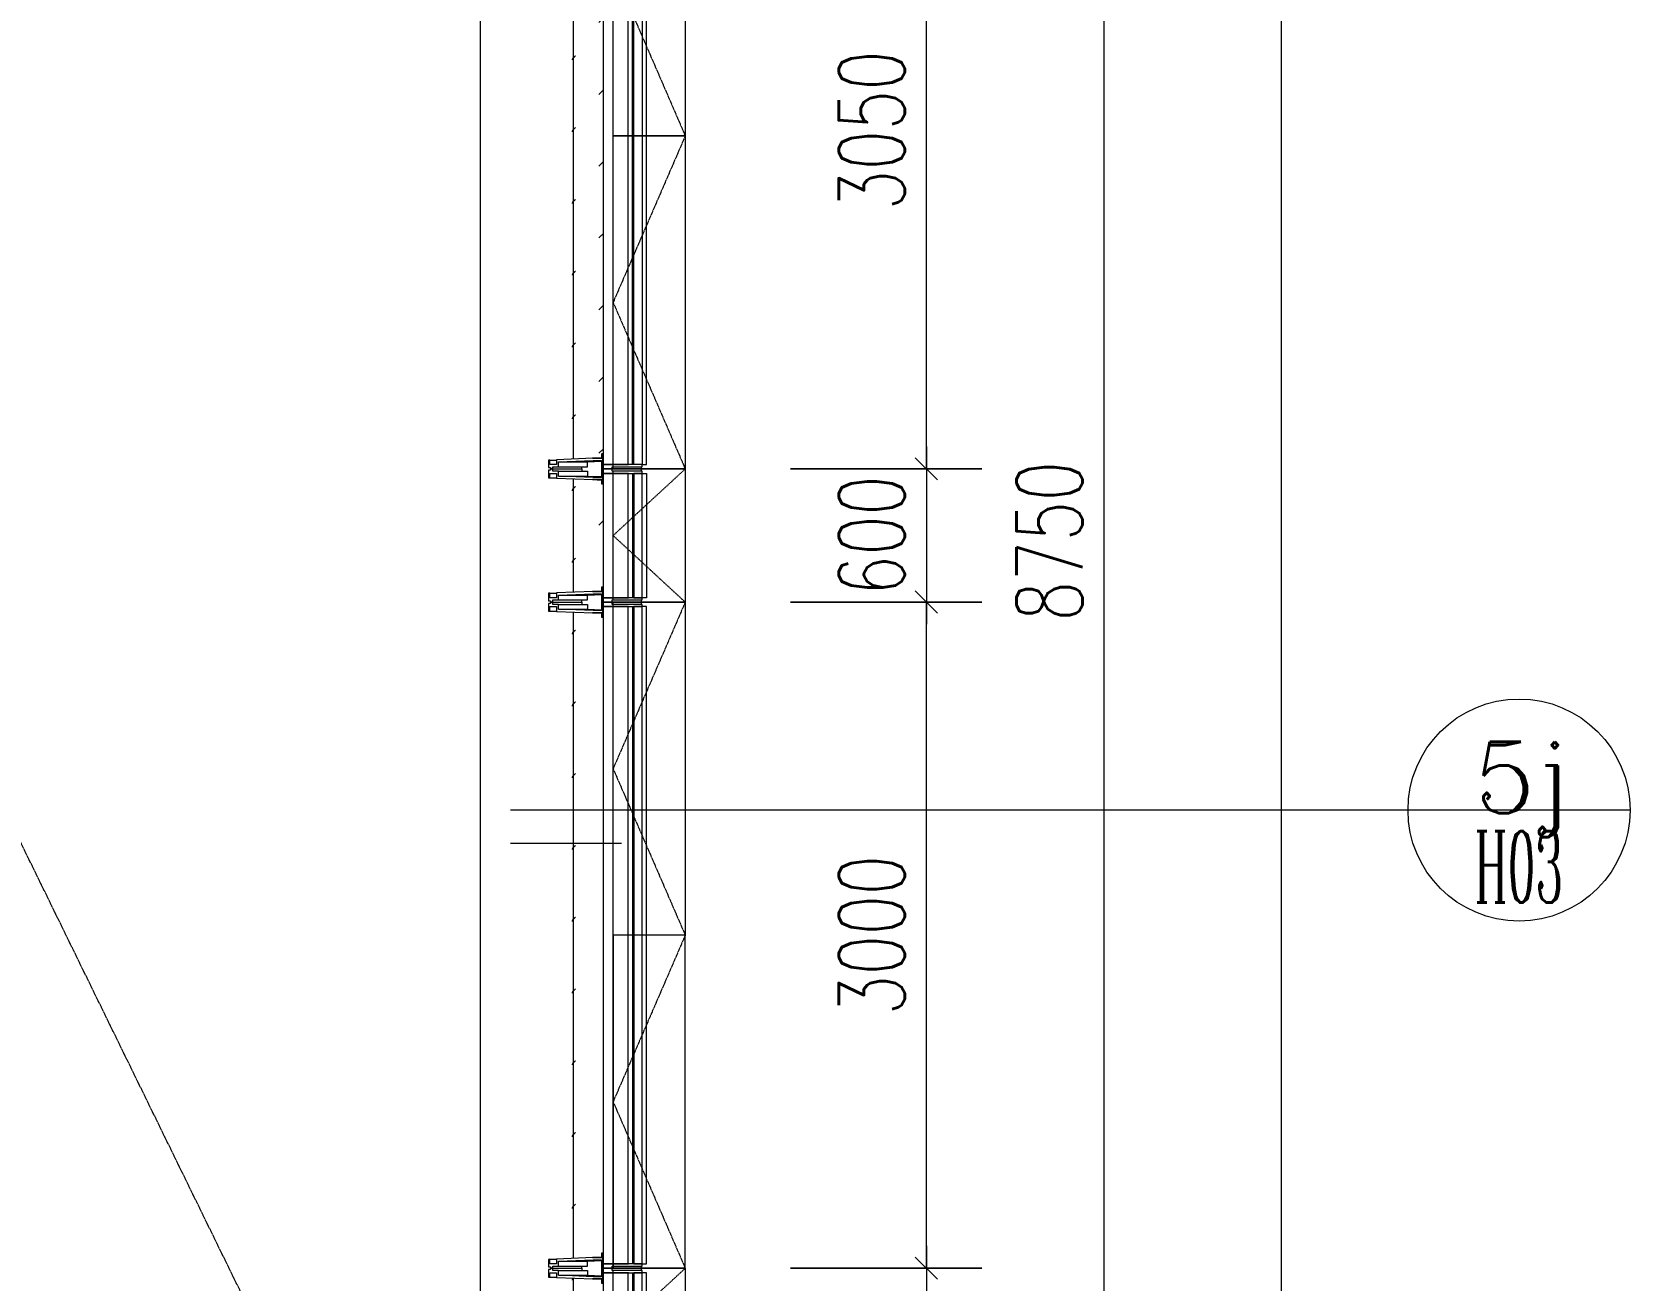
# Model space of a CAD drawing. Header units: millimetres. Extents: x 8533 to 398112, y -117646 to 105276.
# Drawn here: x 193628 to 200826, y 36952 to 42573 of the extents above; entities that cross this region are included whole.
import ezdxf

# ---------------------------------------------------------------- set-up
doc = ezdxf.new("R2010")
doc.units = ezdxf.units.MM
doc.linetypes.add('IMPORT-A-PMDT-10F$0$DASH _2_', pattern=[3.5, 2.5, -1])
doc.linetypes.add('IMPORT-DASH', pattern=[3.5, 2.5, -1])
for name, color, linetype, lineweight in [('A-D0TE-BF$0$A-Axis', 3, 'Continuous', 13), ('A-DIM-TF$0$A-Dims', 140, 'Continuous', 13), ('A-EDGE-6_27F$0$A-floor-EDGE', 6, 'Continuous', 13), ('A-Iden-10F$0$A-Dims-IDEN', 13, 'Continuous', 13), ('A-PMDT-10F$0$A-GLAZ-CURT-CUT', 52, 'Continuous', 13), ('A-PMDT-10F$0$A-GLAZ-CURT-PRO', 13, 'Continuous', 13), ('A-PMDT-10F$0$Q-CASE-GM', 13, 'Continuous', 13), ('X-AREA-SS', 3, 'IMPORT-DASH', 13), ('塔楼-ARC-10F-20250714_dwg', 8, 'Continuous', 13)]:
    doc.layers.add(name, color=color, linetype=linetype, lineweight=lineweight)
doc.styles.add('Complex_15', font='complex_.ttf', dxfattribs={"width": 1.009615, "height": 321.993789})
doc.styles.add('Complex_16', font='complex_.ttf', dxfattribs={"width": 0.452586, "height": 321.993789})
doc.styles.add('Simplex', font='simplex_.ttf', dxfattribs={"width": 0.705882, "height": 297.5})

# ---------------------------------------------------------------- blocks, each defined once
blk = doc.blocks.new('塔楼-ARC-10F-20250714_dwg_A-D0TE-BF-2024562-10F_ARC_46_000_')
at = {"layer": 'A-D0TE-BF$0$A-Axis'}
blk.add_line((42960.3, -28250), (42960.3, 8750), dxfattribs=at)
at = {"layer": 'A-D0TE-BF$0$A-Axis', "flags": 128}
blk.add_lwpolyline([(42160.3, -28250), (42160.3, -19500), (42160.3, -16750), (42160.3, -12450), (42160.3, -9450), (42160.3, -5750), (42160.3, 0), (42160.3, 8750)], dxfattribs=at)
at = {"layer": 'A-D0TE-BF$0$A-Axis', "color": 7, "insert": (41765.4, -23875), "char_height": 297.5, "width": 917.896, "attachment_point": 2, "rotation": 90, "line_spacing_factor": 1.125731, "style": 'Simplex'}
blk.add_mtext('8750', dxfattribs=at)
blk = doc.blocks.new('塔楼-ARC-10F-20250714_dwg_A-EDGE-6_27F-2024563-10F_ARC_46_000_')
at = {"layer": 'A-EDGE-6_27F$0$A-floor-EDGE', "flags": 128}
blk.add_lwpolyline([(38580, 1350), (38580, 650), (38580, -650), (38580, -1350), (39350, -1350), (39350, -18150), (38580, -18150), (38580, -18850), (38580, -20150), (38580, -20850), (39350, -20850), (39350, -30000), (29600, -30000), (29600, -29230), (28900, -29230), (27600, -29230), (26900, -29230), (26900, -30000), (10100, -30000), (10100, -29230), (9400, -29230), (8100, -29230)], dxfattribs=at)
blk = doc.blocks.new('塔楼-ARC-10F-20250714_dwg_A-DIM-TF$0$_ArchTick-2024609-10F_ARC_46_000_')
at = {"layer": 'A-DIM-TF$0$A-Dims'}
blk.add_line((-0.5, -0.5), (0.5, 0.5), dxfattribs=at)
blk = doc.blocks.new('塔楼-ARC-10F-20250714_dwg_A-DIM-TF-2024610-10F_ARC_46_000_')
at = {"layer": 'A-DIM-TF$0$A-Dims', "flags": 128}
for points in [[(41360.3, -23449.6), (41360.3, -23549.6), (41360.3, -20500)], [(41360.3, -23549.6), (41360.3, -24149.6), (41360.3, -24249.6)], [(41360.3, -27049.6), (41360.3, -27149.6), (41360.3, -24149.6)], [(41360.3, -27149.6), (41360.3, -27749.6), (41360.3, -27849.6)]]:
    blk.add_lwpolyline(points, dxfattribs=at)
for points in [[(41610.3, -23549.6), (40748.3, -23549.6)], [(41610.3, -24149.6), (40748.3, -24149.6)], [(41610.3, -27149.6), (40748.3, -27149.6)]]:
    blk.add_lwpolyline(points, close=True, dxfattribs=at)
at = {"xscale": 100, "yscale": 100, "zscale": 100}
for p, rotation in [((41360.3, -23549.6), 270), ((41360.3, -23549.6), 270), ((41360.3, -24149.6), 90), ((41360.3, -24149.6), 90), ((41360.3, -27149.6), 270), ((41360.3, -27149.6), 270)]:
    blk.add_blockref('塔楼-ARC-10F-20250714_dwg_A-DIM-TF$0$_ArchTick-2024609-10F_ARC_46_000_', p, dxfattribs=dict(at, rotation=rotation))
at = {"layer": 'A-DIM-TF$0$A-Dims', "color": 7, "char_height": 297.5, "attachment_point": 2, "rotation": 90, "line_spacing_factor": 1.125731, "style": 'Simplex'}
for s, insert, width in [('3050', (40965.4, -22024.8), 917.896), ('600', (40965.4, -23849.6), 688.422), ('3000', (40965.4, -25649.6), 917.896)]:
    blk.add_mtext(s, dxfattribs=dict(at, insert=insert, width=width))
blk = doc.blocks.new('塔楼-ARC-10F-20250714_dwg_A-Iden-10F-2024611-10F_ARC_46_000_')
at = {"layer": 'A-Iden-10F$0$A-Dims-IDEN'}
blk.add_line((39486.7, -25236.2), (39986.7, -25236.2), dxfattribs=at)
at = {"layer": 'A-Iden-10F$0$A-Dims-IDEN', "flags": 128}
blk.add_lwpolyline([(44529.5, -25086.2), (43529.5, -25086.2), (41220.8, -25086.2), (39486.7, -25086.2)], dxfattribs=at)
at = {"layer": 'A-Iden-10F$0$A-Dims-IDEN'}
blk.add_circle((44029.5, -25086.2), 500, dxfattribs=at)
at = {"layer": 'A-Iden-10F$0$A-Dims-IDEN', "color": 7, "char_height": 321.99, "attachment_point": 1, "line_spacing_factor": 1.141342}
for s, insert, width, style in [('5j', (43828.3, -24778.4), 572.596, 'Complex_15'), ('H03', (43828.3, -25180.9), 521.958, 'Complex_16')]:
    blk.add_mtext(s, dxfattribs=dict(at, insert=insert, width=width, style=style))
blk = doc.blocks.new('塔楼-ARC-10F-20250714_dwg_A-PMDT-10F$0$FP_102-Floor Plan_F10 CAD Export-2024672-10F_ARC_46_000_')
at = {"layer": 'A-PMDT-10F$0$A-GLAZ-CURT-PRO', "flags": 128}
blk.add_lwpolyline([(47.2, 204.4), (50.2, 201.5), (53.1, 198.6), (56.1, 195.7), (59, 192.7), (62, 189.8), (64.9, 186.8)], dxfattribs=at)
blk = doc.blocks.new('塔楼-ARC-10F-20250714_dwg_A-PMDT-10F$0$FP_103-Floor Plan_F10 CAD Export-2024673-10F_ARC_46_000_')
at = {"layer": 'A-PMDT-10F$0$A-GLAZ-CURT-PRO'}
blk.add_line((255.4, 320.1), (-255.4, 320.1), dxfattribs=at)
at = {"layer": 'A-PMDT-10F$0$A-GLAZ-CURT-PRO', "flags": 128}
for points in [[(-121.2, 323.6), (-120.8, 323.6), (-120.4, 323.5), (-120.1, 323.5), (-119.7, 323.5), (-119.3, 323.4), (-119, 323.3), (-118.6, 323.3), (-118.2, 323.2), (-117.8, 323.1), (-117.5, 323), (-117.1, 322.8), (-116.7, 322.7), (-116.4, 322.6), (-116, 322.4), (-115.6, 322.2), (-115.3, 322.1), (-114.9, 321.9), (-114.5, 321.7), (-114.2, 321.5), (-113.8, 321.3), (-113.4, 321), (-113, 320.8), (-112.7, 320.6), (-112.3, 320.3), (-111.9, 320), (-111.6, 319.8), (-111.2, 319.5), (-110.8, 319.2), (-110.5, 318.9), (-110.1, 318.6), (-109.7, 318.3), (-109.4, 317.9), (-109, 317.6), (-108.6, 317.3), (-108.2, 316.9), (-107.9, 316.6), (-107.5, 316.2), (-107.1, 315.8), (-106.8, 315.5), (-106.4, 315.1), (-106, 314.7), (-105.7, 314.3), (-105.3, 313.9), (-104.9, 313.5), (-104.6, 313.1), (-104.2, 312.7), (-103.8, 312.3), (-103.4, 311.9), (-103.1, 311.4), (-102.7, 311), (-102.3, 310.6)], [(202.1, 323.6), (202.5, 323.6), (202.9, 323.5), (203.2, 323.5), (203.6, 323.5), (204, 323.4), (204.3, 323.3), (204.7, 323.3), (205.1, 323.2), (205.4, 323.1), (205.8, 323), (206.2, 322.8), (206.6, 322.7), (206.9, 322.6), (207.3, 322.4), (207.7, 322.2), (208, 322.1), (208.4, 321.9), (208.8, 321.7), (209.1, 321.5), (209.5, 321.3), (209.9, 321), (210.2, 320.8), (210.6, 320.6), (211, 320.3), (211.4, 320), (211.7, 319.8), (212.1, 319.5), (212.5, 319.2), (212.8, 318.9), (213.2, 318.6), (213.6, 318.3), (213.9, 317.9), (214.3, 317.6), (214.7, 317.3), (215, 316.9), (215.4, 316.6), (215.8, 316.2), (216.2, 315.8), (216.5, 315.5), (216.9, 315.1), (217.3, 314.7), (217.6, 314.3), (218, 313.9), (218.4, 313.5), (218.7, 313.1), (219.1, 312.7), (219.5, 312.3), (219.8, 311.9), (220.2, 311.4), (220.6, 311), (221, 310.6)]]:
    blk.add_lwpolyline(points, dxfattribs=at)
blk = doc.blocks.new('塔楼-ARC-10F-20250714_dwg_A-PMDT-10F$0$CWP_玻璃幕墙 - Tower slope glass H_3000_有窗帘导轨-V101-Floor Plan_F10 CAD Export-2024674-10F_ARC_46_000_')
at = {"layer": 'A-PMDT-10F$0$A-GLAZ-CURT-CUT', "flags": 128}
for points in [[(-260, 432.5), (-294, 432.5), (-294, 422.5), (-300, 422.5), (-300, 412.5), (-290, 412.5), (-290, 386.3), (-268.1, 386.3), (-261.8, 230.6), (-261.8, 192.8), (-300, 192.8), (-300, 187.8), (-251.8, 187.8), (-251.8, 230.8), (-258.5, 396.3), (-280, 396.3), (-280, 426.5), (-259.8, 426.5)], [(294, 422.5), (294, 432.5), (260, 432.5), (259.8, 426.5), (280, 426.5), (280, 396.3), (258.5, 396.3), (251.8, 230.8), (251.8, 187.8), (300, 187.8), (300, 192.8), (261.8, 192.8), (261.8, 230.6), (268.1, 386.3), (290, 386.3), (290, 412.5), (300, 412.5), (300, 422.5)], [(-251.8, 185.8), (-300, 185.8), (-300, 187.8), (-251.8, 187.8), (-251.8, 185.8), (-232.5, 185.8), (-232.5, 187.8), (-251.8, 187.8)], [(280, 140.7), (280, 185.8), (-280, 185.8), (-280, 140.7), (280, 140.7), (290, 140.7), (290, 145.7), (300, 145.7), (300, 185.9), (280, 185.9)], [(232.5, 185.8), (251.8, 185.8), (251.8, 187.8), (232.5, 187.8)], [(300, 187.8), (251.8, 187.8), (251.8, 185.8), (300, 185.8)]]:
    blk.add_lwpolyline(points, close=True, dxfattribs=at)
for points in [[(-233.5, 192.8), (-250.1, 192.8), (-251.8, 233.8), (-251.8, 187.8), (-232.5, 187.8), (-232.5, 191.8)], [(232.5, 191.8), (232.5, 187.8), (251.8, 187.8), (251.8, 233.8), (250.1, 192.8), (233.5, 192.8)], [(-300, 185.8), (-300, 145.7), (-290, 145.7), (-290, 140.7), (-280, 140.7), (-280, 185.8)]]:
    blk.add_lwpolyline(points, dxfattribs=at)
at = {"layer": 'A-PMDT-10F$0$A-GLAZ-CURT-CUT'}
for centre, start, end in [((-233.5, 191.8), 0, 90), ((233.5, 191.8), 90, 180)]:
    blk.add_arc(centre, 0.998, start, end, dxfattribs=at)
at = {"layer": 'A-PMDT-10F$0$A-GLAZ-CURT-PRO'}
for p, q in [((-259.8, 426.5), (-259.8, 396.3)), ((259.8, 426.5), (259.8, 396.3)), ((268.1, 386.3), (268.1, 255.6)), ((280, 53.2), (-280, 53.2))]:
    blk.add_line(p, q, dxfattribs=at)
at = {"layer": 'A-PMDT-10F$0$A-GLAZ-CURT-PRO', "flags": 128}
for points in [[(-300, 412.5), (-300, 281.8), (-290, 281.8)], [(-290, 386.3), (-290, 255.6), (-268.1, 255.6)], [(-268.1, 386.3), (-268.1, 255.6), (-265.6, 192.3)], [(290, 386.3), (290, 255.6), (268.1, 255.6), (265.6, 192.3)], [(300, 412.5), (300, 281.8), (290, 281.8)], [(-290, 15), (-300, 15), (-300, 145.7)], [(300, 145.7), (300, 15), (290, 15)], [(-290, 140.7), (-290, 10), (-280, 10), (-280, 47.9), (-280, 10), (280, 10), (280, 47.9), (-280, 47.9), (-280, 50.2), (280, 50.2), (280, 47.9), (280, 10), (290, 10), (290, 140.7)], [(280, 10), (280, -10), (-280, -10), (-280, 10)]]:
    blk.add_lwpolyline(points, dxfattribs=at)
for points in [[(-280, 140.7), (-280, 71.4)], [(280, 50.8), (-280, 50.8), (-280, 53.2), (-280, 73.2), (280, 73.2), (280, 53.2)], [(280, 71.4), (280, 140.7)]]:
    blk.add_lwpolyline(points, close=True, dxfattribs=at)
for name in ['塔楼-ARC-10F-20250714_dwg_A-PMDT-10F$0$FP_103-Floor Plan_F10 CAD Export-2024673-10F_ARC_46_000_', '塔楼-ARC-10F-20250714_dwg_A-PMDT-10F$0$FP_102-Floor Plan_F10 CAD Export-2024672-10F_ARC_46_000_']:
    blk.add_blockref(name, (0, 0))
blk = doc.blocks.new('塔楼-ARC-10F-20250714_dwg_A-PMDT-10F$0$FP_106-Floor Plan_F10 CAD Export-2024675-10F_ARC_46_000_')
at = {"layer": 'A-PMDT-10F$0$A-GLAZ-CURT-PRO'}
blk.add_line((255.4, 320.1), (-220, 320.1), dxfattribs=at)
at = {"layer": 'A-PMDT-10F$0$A-GLAZ-CURT-PRO', "flags": 128}
for points in [[(-77.3, 323.6), (-77, 323.6), (-76.6, 323.5), (-76.2, 323.5), (-75.9, 323.5), (-75.5, 323.4), (-75.1, 323.3), (-74.8, 323.3), (-74.4, 323.2), (-74, 323.1), (-73.7, 323), (-73.3, 322.8), (-72.9, 322.7), (-72.5, 322.6), (-72.2, 322.4), (-71.8, 322.2), (-71.4, 322.1), (-71.1, 321.9), (-70.7, 321.7), (-70.3, 321.5), (-70, 321.3), (-69.6, 321), (-69.2, 320.8), (-68.9, 320.6), (-68.5, 320.3), (-68.1, 320), (-67.7, 319.8), (-67.4, 319.5), (-67, 319.2), (-66.6, 318.9), (-66.3, 318.6), (-65.9, 318.3), (-65.5, 317.9), (-65.2, 317.6), (-64.8, 317.3), (-64.4, 316.9), (-64.1, 316.6), (-63.7, 316.2), (-63.3, 315.8), (-62.9, 315.5), (-62.6, 315.1), (-62.2, 314.7), (-61.8, 314.3), (-61.5, 313.9), (-61.1, 313.5), (-60.7, 313.1), (-60.4, 312.7), (-60, 312.3), (-59.6, 311.9), (-59.3, 311.4), (-58.9, 311), (-58.5, 310.6)], [(246, 323.6), (246.3, 323.6), (246.7, 323.5), (247.1, 323.5), (247.4, 323.5), (247.8, 323.4), (248.2, 323.3), (248.5, 323.3), (248.9, 323.2), (249.3, 323.1), (249.7, 323), (250, 322.8), (250.4, 322.7), (250.8, 322.6), (251.1, 322.4), (251.5, 322.2), (251.9, 322.1), (252.2, 321.9), (252.6, 321.7), (253, 321.5), (253.3, 321.2), (253.7, 321), (254.1, 320.8), (254.5, 320.5), (254.8, 320.3), (255.2, 320)]]:
    blk.add_lwpolyline(points, dxfattribs=at)
blk = doc.blocks.new('塔楼-ARC-10F-20250714_dwg_A-PMDT-10F$0$CWP_玻璃幕墙 - Tower slope glass H_3000_有窗帘导轨-V104-Floor Plan_F10 CAD Export-2024676-10F_ARC_46_000_')
at = {"layer": 'A-PMDT-10F$0$A-GLAZ-CURT-CUT', "flags": 128}
for points in [[(-280, 402.5), (-280, 426.5), (-259.8, 426.5), (-260, 432.5), (-294, 432.5), (-294, 422.5), (-300, 422.5), (-300, 412.5), (-290, 412.5), (-290, 402.5)], [(-290, 402.3), (-290, 386.3), (-268.1, 386.3), (-261.8, 230.6), (-261.8, 192.8), (-300, 192.8), (-300, 187.8), (-251.8, 187.8), (-251.8, 230.8), (-258.5, 396.3), (-280, 396.3), (-280, 402.3)], [(-233.5, 192.8), (-250.1, 192.8), (-251.8, 233.8), (-251.8, 187.8), (-232.5, 187.8), (-232.5, 191.8)], [(232.5, 191.8), (232.5, 187.8), (251.8, 187.8), (251.8, 233.8), (250.1, 192.8), (233.5, 192.8)], [(-300, 185.8), (-300, 145.7), (-290, 145.7), (-290, 140.7), (-280, 140.7), (-280, 185.8)]]:
    blk.add_lwpolyline(points, dxfattribs=at)
for points in [[(294, 422.5), (294, 432.5), (260, 432.5), (259.8, 426.5), (280, 426.5), (280, 396.3), (258.5, 396.3), (251.8, 230.8), (251.8, 187.8), (300, 187.8), (300, 192.8), (261.8, 192.8), (261.8, 230.6), (268.1, 386.3), (290, 386.3), (290, 412.5), (300, 412.5), (300, 422.5)], [(-251.8, 185.8), (-300, 185.8), (-300, 187.8), (-251.8, 187.8), (-251.8, 185.8), (-232.5, 185.8), (-232.5, 187.8), (-251.8, 187.8)], [(280, 140.7), (280, 185.8), (-280, 185.8), (-280, 140.7), (280, 140.7), (290, 140.7), (290, 145.7), (300, 145.7), (300, 185.9), (280, 185.9)], [(232.5, 185.8), (251.8, 185.8), (251.8, 187.8), (232.5, 187.8)], [(300, 187.8), (251.8, 187.8), (251.8, 185.8), (300, 185.8)]]:
    blk.add_lwpolyline(points, close=True, dxfattribs=at)
at = {"layer": 'A-PMDT-10F$0$A-GLAZ-CURT-CUT'}
for centre, start, end in [((-233.5, 191.8), 0, 90), ((233.5, 191.8), 90, 180)]:
    blk.add_arc(centre, 0.998, start, end, dxfattribs=at)
at = {"layer": 'A-PMDT-10F$0$A-GLAZ-CURT-PRO'}
for p, q in [((-259.8, 426.5), (-259.8, 422.5)), ((259.8, 426.5), (259.8, 396.3)), ((268.1, 386.3), (268.1, 255.6)), ((280, 53.2), (-280, 53.2))]:
    blk.add_line(p, q, dxfattribs=at)
at = {"layer": 'A-PMDT-10F$0$A-GLAZ-CURT-PRO', "flags": 128}
for points in [[(-290, 386.3), (-290, 255.6), (-268.1, 255.6)], [(-268.1, 386.3), (-268.1, 255.6), (-266.2, 207.8)], [(290, 386.3), (290, 255.6), (268.1, 255.6), (265.6, 192.3)], [(300, 412.5), (300, 281.8), (290, 281.8)], [(-290, 15), (-300, 15), (-300, 145.7)], [(300, 145.7), (300, 15), (290, 15)], [(-290, 140.7), (-290, 10), (-280, 10), (-280, 47.9), (-280, 10), (280, 10), (280, 47.9), (-280, 47.9), (-280, 50.2), (280, 50.2), (280, 47.9), (280, 10), (290, 10), (290, 140.7)], [(-280, 10), (-280, -10), (280, -10), (280, 10)]]:
    blk.add_lwpolyline(points, dxfattribs=at)
for points in [[(-280, 140.7), (-280, 71.4)], [(280, 50.8), (-280, 50.8), (-280, 53.2), (-280, 73.2), (280, 73.2), (280, 53.2)], [(280, 71.4), (280, 140.7)]]:
    blk.add_lwpolyline(points, close=True, dxfattribs=at)
blk.add_blockref('塔楼-ARC-10F-20250714_dwg_A-PMDT-10F$0$FP_106-Floor Plan_F10 CAD Export-2024675-10F_ARC_46_000_', (0, 0))
blk = doc.blocks.new('塔楼-ARC-10F-20250714_dwg_A-PMDT-10F$0$FP_107-Floor Plan_F10 CAD Export-2024677-10F_ARC_46_000_')
at = {"layer": 'A-PMDT-10F$0$Q-CASE-GM', "flags": 128}
for points in [[(-1449.5, 204.4), (-1446.5, 201.5), (-1443.6, 198.6), (-1440.6, 195.7), (-1437.7, 192.7), (-1434.7, 189.8), (-1431.8, 186.8)], [(-1126.2, 204.4), (-1123.2, 201.5), (-1120.3, 198.6), (-1117.3, 195.7), (-1114.4, 192.7), (-1111.4, 189.8), (-1108.5, 186.8)], [(-802.9, 204.4), (-799.9, 201.5), (-797, 198.6), (-794, 195.7), (-791.1, 192.7), (-788.2, 189.8), (-785.2, 186.8)], [(-479.6, 204.4), (-476.7, 201.5), (-473.7, 198.6), (-470.8, 195.7), (-467.8, 192.7), (-464.9, 189.8), (-461.9, 186.8)], [(-156.3, 204.4), (-153.4, 201.5), (-150.4, 198.6), (-147.5, 195.7), (-144.5, 192.7), (-141.6, 189.8), (-138.6, 186.8)], [(167, 204.4), (169.9, 201.5), (172.9, 198.6), (175.8, 195.7), (178.8, 192.7), (181.7, 189.8), (184.7, 186.8)], [(490.3, 204.4), (493.2, 201.5), (496.2, 198.6), (499.1, 195.7), (502.1, 192.7), (505, 189.8), (508, 186.8)], [(813.5, 204.4), (816.5, 201.5), (819.4, 198.6), (822.4, 195.7), (825.3, 192.7), (828.3, 189.8), (831.2, 186.8)], [(1136.8, 204.4), (1139.8, 201.5), (1142.7, 198.6), (1145.7, 195.7), (1148.6, 192.7), (1151.6, 189.8), (1154.5, 186.8)]]:
    blk.add_lwpolyline(points, dxfattribs=at)
blk = doc.blocks.new('塔楼-ARC-10F-20250714_dwg_A-PMDT-10F$0$FP_108-Floor Plan_F10 CAD Export-2024678-10F_ARC_46_000_')
at = {"layer": 'A-PMDT-10F$0$Q-CASE-GM'}
for p, q in [((1247, 320.1), (-1475.4, 320.1)), ((1470, 320.1), (1344.2, 320.1))]:
    blk.add_line(p, q, dxfattribs=at)
at = {"layer": 'A-PMDT-10F$0$Q-CASE-GM', "flags": 128}
for points in [[(-1294.6, 323.6), (-1294.2, 323.6), (-1293.9, 323.5), (-1293.5, 323.5), (-1293.1, 323.5), (-1292.7, 323.4), (-1292.4, 323.3), (-1292, 323.3), (-1291.6, 323.2), (-1291.3, 323.1), (-1290.9, 323), (-1290.5, 322.8), (-1290.2, 322.7), (-1289.8, 322.6), (-1289.4, 322.4), (-1289, 322.2), (-1288.7, 322.1), (-1288.3, 321.9), (-1287.9, 321.7), (-1287.6, 321.5), (-1287.2, 321.3), (-1286.8, 321), (-1286.5, 320.8), (-1286.1, 320.6), (-1285.7, 320.3), (-1285.4, 320), (-1285, 319.8), (-1284.6, 319.5), (-1284.2, 319.2), (-1283.9, 318.9), (-1283.5, 318.6), (-1283.1, 318.3), (-1282.8, 317.9), (-1282.4, 317.6), (-1282, 317.3), (-1281.7, 316.9), (-1281.3, 316.6), (-1280.9, 316.2), (-1280.6, 315.8), (-1280.2, 315.5), (-1279.8, 315.1), (-1279.4, 314.7), (-1279.1, 314.3), (-1278.7, 313.9), (-1278.3, 313.5), (-1278, 313.1), (-1277.6, 312.7), (-1277.2, 312.3), (-1276.9, 311.9), (-1276.5, 311.4), (-1276.1, 311), (-1275.8, 310.6)], [(-971.3, 323.6), (-970.9, 323.6), (-970.6, 323.5), (-970.2, 323.5), (-969.8, 323.5), (-969.5, 323.4), (-969.1, 323.3), (-968.7, 323.3), (-968.3, 323.2), (-968, 323.1), (-967.6, 323), (-967.2, 322.8), (-966.9, 322.7), (-966.5, 322.6), (-966.1, 322.4), (-965.8, 322.2), (-965.4, 322.1), (-965, 321.9), (-964.7, 321.7), (-964.3, 321.5), (-963.9, 321.3), (-963.5, 321), (-963.2, 320.8), (-962.8, 320.6), (-962.4, 320.3), (-962.1, 320), (-961.7, 319.8), (-961.3, 319.5), (-961, 319.2), (-960.6, 318.9), (-960.2, 318.6), (-959.9, 318.3), (-959.5, 317.9), (-959.1, 317.6), (-958.7, 317.3), (-958.4, 316.9), (-958, 316.6), (-957.6, 316.2), (-957.3, 315.8), (-956.9, 315.5), (-956.5, 315.1), (-956.2, 314.7), (-955.8, 314.3), (-955.4, 313.9), (-955.1, 313.5), (-954.7, 313.1), (-954.3, 312.7), (-953.9, 312.3), (-953.6, 311.9), (-953.2, 311.4), (-952.8, 311), (-952.5, 310.6)], [(-648, 323.6), (-647.6, 323.6), (-647.3, 323.5), (-646.9, 323.5), (-646.5, 323.5), (-646.2, 323.4), (-645.8, 323.3), (-645.4, 323.3), (-645.1, 323.2), (-644.7, 323.1), (-644.3, 323), (-643.9, 322.8), (-643.6, 322.7), (-643.2, 322.6), (-642.8, 322.4), (-642.5, 322.2), (-642.1, 322.1), (-641.7, 321.9), (-641.4, 321.7), (-641, 321.5), (-640.6, 321.3), (-640.3, 321), (-639.9, 320.8), (-639.5, 320.6), (-639.1, 320.3), (-638.8, 320), (-638.4, 319.8), (-638, 319.5), (-637.7, 319.2), (-637.3, 318.9), (-636.9, 318.6), (-636.6, 318.3), (-636.2, 317.9), (-635.8, 317.6), (-635.5, 317.3), (-635.1, 316.9), (-634.7, 316.6), (-634.3, 316.2), (-634, 315.8), (-633.6, 315.5), (-633.2, 315.1), (-632.9, 314.7), (-632.5, 314.3), (-632.1, 313.9), (-631.8, 313.5), (-631.4, 313.1), (-631, 312.7), (-630.7, 312.3), (-630.3, 311.9), (-629.9, 311.4), (-629.5, 311), (-629.2, 310.6)], [(-324.7, 323.6), (-324.4, 323.6), (-324, 323.5), (-323.6, 323.5), (-323.2, 323.5), (-322.9, 323.4), (-322.5, 323.3), (-322.1, 323.3), (-321.8, 323.2), (-321.4, 323.1), (-321, 323), (-320.7, 322.8), (-320.3, 322.7), (-319.9, 322.6), (-319.6, 322.4), (-319.2, 322.2), (-318.8, 322.1), (-318.4, 321.9), (-318.1, 321.7), (-317.7, 321.5), (-317.3, 321.3), (-317, 321), (-316.6, 320.8), (-316.2, 320.6), (-315.9, 320.3), (-315.5, 320), (-315.1, 319.8), (-314.8, 319.5), (-314.4, 319.2), (-314, 318.9), (-313.6, 318.6), (-313.3, 318.3), (-312.9, 317.9), (-312.5, 317.6), (-312.2, 317.3), (-311.8, 316.9), (-311.4, 316.6), (-311.1, 316.2), (-310.7, 315.8), (-310.3, 315.5), (-310, 315.1), (-309.6, 314.7), (-309.2, 314.3), (-308.8, 313.9), (-308.5, 313.5), (-308.1, 313.1), (-307.7, 312.7), (-307.4, 312.3), (-307, 311.9), (-306.6, 311.4), (-306.3, 311), (-305.9, 310.6)], [(-1.4, 323.6), (-1.1, 323.6), (-0.7, 323.5), (-0.3, 323.5), (0, 323.5), (0.4, 323.4), (0.8, 323.3), (1.2, 323.3), (1.5, 323.2), (1.9, 323.1), (2.3, 323), (2.6, 322.8), (3, 322.7), (3.4, 322.6), (3.7, 322.4), (4.1, 322.2), (4.5, 322.1), (4.8, 321.9), (5.2, 321.7), (5.6, 321.5), (6, 321.3), (6.3, 321), (6.7, 320.8), (7.1, 320.6), (7.4, 320.3), (7.8, 320), (8.2, 319.8), (8.5, 319.5), (8.9, 319.2), (9.3, 318.9), (9.6, 318.6), (10, 318.3), (10.4, 317.9), (10.8, 317.6), (11.1, 317.3), (11.5, 316.9), (11.9, 316.6), (12.2, 316.2), (12.6, 315.8), (13, 315.5), (13.3, 315.1), (13.7, 314.7), (14.1, 314.3), (14.4, 313.9), (14.8, 313.5), (15.2, 313.1), (15.6, 312.7), (15.9, 312.3), (16.3, 311.9), (16.7, 311.4), (17, 311), (17.4, 310.6)], [(321.9, 323.6), (322.2, 323.6), (322.6, 323.5), (323, 323.5), (323.3, 323.5), (323.7, 323.4), (324.1, 323.3), (324.4, 323.3), (324.8, 323.2), (325.2, 323.1), (325.5, 323), (325.9, 322.8), (326.3, 322.7), (326.7, 322.6), (327, 322.4), (327.4, 322.2), (327.8, 322.1), (328.1, 321.9), (328.5, 321.7), (328.9, 321.5), (329.2, 321.3), (329.6, 321), (330, 320.8), (330.4, 320.6), (330.7, 320.3), (331.1, 320), (331.5, 319.8), (331.8, 319.5), (332.2, 319.2), (332.6, 318.9), (332.9, 318.6), (333.3, 318.3), (333.7, 317.9), (334, 317.6), (334.4, 317.3), (334.8, 316.9), (335.2, 316.6), (335.5, 316.2), (335.9, 315.8), (336.3, 315.5), (336.6, 315.1), (337, 314.7), (337.4, 314.3), (337.7, 313.9), (338.1, 313.5), (338.5, 313.1), (338.8, 312.7), (339.2, 312.3), (339.6, 311.9), (340, 311.4), (340.3, 311), (340.7, 310.6)], [(645.1, 323.6), (645.5, 323.6), (645.9, 323.5), (646.3, 323.5), (646.6, 323.5), (647, 323.4), (647.4, 323.3), (647.7, 323.3), (648.1, 323.2), (648.5, 323.1), (648.8, 323), (649.2, 322.8), (649.6, 322.7), (649.9, 322.6), (650.3, 322.4), (650.7, 322.2), (651.1, 322.1), (651.4, 321.9), (651.8, 321.7), (652.2, 321.5), (652.5, 321.3), (652.9, 321), (653.3, 320.8), (653.6, 320.6), (654, 320.3), (654.4, 320), (654.7, 319.8), (655.1, 319.5), (655.5, 319.2), (655.9, 318.9), (656.2, 318.6), (656.6, 318.3), (657, 317.9), (657.3, 317.6), (657.7, 317.3), (658.1, 316.9), (658.4, 316.6), (658.8, 316.2), (659.2, 315.8), (659.5, 315.5), (659.9, 315.1), (660.3, 314.7), (660.7, 314.3), (661, 313.9), (661.4, 313.5), (661.8, 313.1), (662.1, 312.7), (662.5, 312.3), (662.9, 311.9), (663.2, 311.4), (663.6, 311), (664, 310.6)], [(968.4, 323.6), (968.8, 323.6), (969.2, 323.5), (969.5, 323.5), (969.9, 323.5), (970.3, 323.4), (970.7, 323.3), (971, 323.3), (971.4, 323.2), (971.8, 323.1), (972.1, 323), (972.5, 322.8), (972.9, 322.7), (973.2, 322.6), (973.6, 322.4), (974, 322.2), (974.3, 322.1), (974.7, 321.9), (975.1, 321.7), (975.5, 321.5), (975.8, 321.3), (976.2, 321), (976.6, 320.8), (976.9, 320.6), (977.3, 320.3), (977.7, 320), (978, 319.8), (978.4, 319.5), (978.8, 319.2), (979.1, 318.9), (979.5, 318.6), (979.9, 318.3), (980.3, 317.9), (980.6, 317.6), (981, 317.3), (981.4, 316.9), (981.7, 316.6), (982.1, 316.2), (982.5, 315.8), (982.8, 315.5), (983.2, 315.1), (983.6, 314.7), (983.9, 314.3), (984.3, 313.9), (984.7, 313.5), (985.1, 313.1), (985.4, 312.7), (985.8, 312.3), (986.2, 311.9), (986.5, 311.4), (986.9, 311), (987.3, 310.6)]]:
    blk.add_lwpolyline(points, dxfattribs=at)
blk = doc.blocks.new('塔楼-ARC-10F-20250714_dwg_A-PMDT-10F$0$FP_109-Floor Plan_F10 CAD Export-2024679-10F_ARC_46_000_')
at = {"layer": 'A-PMDT-10F$0$A-GLAZ-CURT-PRO'}
blk.add_line((1261, 1210), (1261, 432.5), dxfattribs=at)
blk = doc.blocks.new('塔楼-ARC-10F-20250714_dwg_A-PMDT-10F$0$CWP_玻璃幕墙端部 - 塔楼有侧开启扇 H_3000_有窗帘槽-15385682-Floor Plan_F10 CAD Export-2024680-10F_ARC_46_000_')
at = {"layer": 'A-PMDT-10F$0$A-GLAZ-CURT-CUT', "flags": 128}
for points in [[(1239.1, 1400), (1239.1, 1210), (1530, 1210), (1530, 1400)], [(1259.1, 1230), (1259.1, 1380), (1510, 1380), (1510, 1230)], [(1370, 1210), (1370, 1160), (1500, 1160), (1500, 1210)], [(1500, 1210), (1500, 432.5), (1510, 432.5), (1510, 1210)], [(-1480, 432.5), (-1514, 432.5), (-1514, 422.5), (-1520, 422.5), (-1520, 412.5), (-1510, 412.5), (-1510, 386.3), (-1488.1, 386.3), (-1481.8, 230.6), (-1481.8, 192.8), (-1520, 192.8), (-1520, 187.8), (-1471.8, 187.8), (-1471.8, 230.8), (-1478.5, 396.3), (-1500, 396.3), (-1500, 426.5), (-1479.8, 426.5)], [(1500, 140.7), (1500, 185.8), (-1500, 185.8), (-1500, 140.7), (1500, 140.7), (1510, 140.7), (1510, 192.8), (1490, 192.8), (1490, 432.5), (1239.1, 432.5), (1239.1, 396.9), (1448.2, 187.8), (1500, 187.8)], [(1370, 482.6), (1370, 432.5), (1500, 432.5), (1500, 482.6)], [(1490, 432.5), (1490, 192.8), (1510, 192.8), (1510, 432.5)], [(1259.1, 412.5), (1470, 412.5), (1470, 207.8), (1456.5, 207.8), (1259.1, 405.2)], [(-1471.8, 185.8), (-1471.8, 187.8), (-1520, 187.8), (-1520, 185.8), (-1471.8, 185.8), (-1452.5, 185.8), (-1452.5, 187.8), (-1471.8, 187.8)], [(-1510, 140.7), (-1500, 140.7), (-1500, 185.8), (-1520, 185.8), (-1520, 145.7), (-1510, 145.7)]]:
    blk.add_lwpolyline(points, close=True, dxfattribs=at)
for points in [[(-1453.5, 192.8), (-1470.1, 192.8), (-1471.8, 233.8), (-1471.8, 187.8), (-1452.5, 187.8), (-1452.5, 191.8)], [(1445.8, 187.8), (1445.8, 185.8), (1500, 185.8), (1500, 187.8), (1448.2, 187.8)]]:
    blk.add_lwpolyline(points, dxfattribs=at)
at = {"layer": 'A-PMDT-10F$0$A-GLAZ-CURT-CUT'}
blk.add_arc((-1453.5, 191.8), 0.998, 0, 90, dxfattribs=at)
at = {"layer": 'A-PMDT-10F$0$A-GLAZ-CURT-PRO'}
for p, q in [((1229.1, 1290), (1229.1, 1320)), ((1370, 482.6), (1370, 1160)), ((-1479.8, 426.5), (-1479.8, 396.3)), ((1239.1, 396.9), (1239.1, 319.3)), ((-1500, 71.4), (-1500, 140.7)), ((1500, 140.7), (1500, 71.4))]:
    blk.add_line(p, q, dxfattribs=at)
at = {"layer": 'A-PMDT-10F$0$A-GLAZ-CURT-PRO', "flags": 128}
for points in [[(1239.1, 1325), (1229.1, 1325), (1229.1, 1320), (1229.1, 1325)], [(1229.1, 1285), (1229.1, 1290), (1229.1, 1285), (1239.1, 1285)], [(1239.1, 432.5), (1239.1, 1210), (718.6, 1210)], [(1530, 1210), (1530, 73.3), (1530, 70.9), (1522, 70.9), (1522, 70.3), (1530, 70.3), (1530, 67.9), (1510, 67.9), (1510, 73.3), (1530, 73.3)], [(-1520, 412.5), (-1520, 281.8), (-1510, 281.8)], [(-1510, 386.3), (-1510, 255.6), (-1488.1, 255.6)], [(-1488.1, 386.3), (-1488.1, 255.6), (-1485.6, 192.3)], [(-1510, 15), (-1520, 15), (-1520, 145.7)], [(-1510, 140.7), (-1510, 10), (-1500, 10), (-1500, 47.9)], [(1500, 47.9), (1500, 10), (1510, 10), (1510, 140.7)]]:
    blk.add_lwpolyline(points, dxfattribs=at)
at = {"layer": 'A-PMDT-10F$0$A-GLAZ-CURT-PRO'}
blk.add_arc((1377.9, 1210), 659.3, 180, 269.31314, dxfattribs=at)
at = {"layer": 'A-PMDT-10F$0$Q-CASE-GM'}
for p, q in [((-1500, 140.7), (-1500, 71.4)), ((1500, 140.7), (1500, 71.4)), ((-1500, 47.9), (1500, 47.9))]:
    blk.add_line(p, q, dxfattribs=at)
at = {"layer": 'A-PMDT-10F$0$Q-CASE-GM', "flags": 128}
for points in [[(-1500, 53.2), (-1500, 73.2), (1500, 73.2), (1500, 53.2), (1500, 50.8), (-1500, 50.8), (-1500, 53.2), (1500, 53.2)], [(-1500, 10), (-1500, -10), (1500, -10), (1500, 10)]]:
    blk.add_lwpolyline(points, dxfattribs=at)
blk.add_lwpolyline([(1500, 50.2), (1500, 47.9), (1500, 10), (-1500, 10), (-1500, 47.9), (-1500, 50.2)], close=True, dxfattribs=at)
for name in ['塔楼-ARC-10F-20250714_dwg_A-PMDT-10F$0$FP_109-Floor Plan_F10 CAD Export-2024679-10F_ARC_46_000_', '塔楼-ARC-10F-20250714_dwg_A-PMDT-10F$0$FP_108-Floor Plan_F10 CAD Export-2024678-10F_ARC_46_000_', '塔楼-ARC-10F-20250714_dwg_A-PMDT-10F$0$FP_107-Floor Plan_F10 CAD Export-2024677-10F_ARC_46_000_']:
    blk.add_blockref(name, (0, 0))
blk = doc.blocks.new('塔楼-ARC-10F-20250714_dwg_A-PMDT-10F$0$FP_112-Floor Plan_F10 CAD Export-2024681-10F_ARC_46_000_')
at = {"layer": 'A-PMDT-10F$0$A-GLAZ-CURT-PRO'}
blk.add_line((1455.4, 320.1), (-1455.4, 320.1), dxfattribs=at)
at = {"layer": 'A-PMDT-10F$0$A-GLAZ-CURT-PRO', "flags": 128}
for points in [[(-1230.8, 323.6), (-1230.4, 323.6), (-1230, 323.5), (-1229.7, 323.5), (-1229.3, 323.5), (-1228.9, 323.4), (-1228.6, 323.3), (-1228.2, 323.3), (-1227.8, 323.2), (-1227.4, 323.1), (-1227.1, 323), (-1226.7, 322.8), (-1226.3, 322.7), (-1226, 322.6), (-1225.6, 322.4), (-1225.2, 322.2), (-1224.9, 322.1), (-1224.5, 321.9), (-1224.1, 321.7), (-1223.8, 321.5), (-1223.4, 321.3), (-1223, 321), (-1222.6, 320.8), (-1222.3, 320.6), (-1221.9, 320.3), (-1221.5, 320), (-1221.2, 319.8), (-1220.8, 319.5), (-1220.4, 319.2), (-1220.1, 318.9), (-1219.7, 318.6), (-1219.3, 318.3), (-1219, 317.9), (-1218.6, 317.6), (-1218.2, 317.3), (-1217.8, 316.9), (-1217.5, 316.6), (-1217.1, 316.2), (-1216.7, 315.8), (-1216.4, 315.5), (-1216, 315.1), (-1215.6, 314.7), (-1215.3, 314.3), (-1214.9, 313.9), (-1214.5, 313.5), (-1214.2, 313.1), (-1213.8, 312.7), (-1213.4, 312.3), (-1213, 311.9), (-1212.7, 311.4), (-1212.3, 311), (-1211.9, 310.6)], [(-907.5, 323.6), (-907.1, 323.6), (-906.7, 323.5), (-906.4, 323.5), (-906, 323.5), (-905.6, 323.4), (-905.3, 323.3), (-904.9, 323.3), (-904.5, 323.2), (-904.2, 323.1), (-903.8, 323), (-903.4, 322.8), (-903, 322.7), (-902.7, 322.6), (-902.3, 322.4), (-901.9, 322.2), (-901.6, 322.1), (-901.2, 321.9), (-900.8, 321.7), (-900.5, 321.5), (-900.1, 321.3), (-899.7, 321), (-899.4, 320.8), (-899, 320.6), (-898.6, 320.3), (-898.2, 320), (-897.9, 319.8), (-897.5, 319.5), (-897.1, 319.2), (-896.8, 318.9), (-896.4, 318.6), (-896, 318.3), (-895.7, 317.9), (-895.3, 317.6), (-894.9, 317.3), (-894.6, 316.9), (-894.2, 316.6), (-893.8, 316.2), (-893.4, 315.8), (-893.1, 315.5), (-892.7, 315.1), (-892.3, 314.7), (-892, 314.3), (-891.6, 313.9), (-891.2, 313.5), (-890.9, 313.1), (-890.5, 312.7), (-890.1, 312.3), (-889.8, 311.9), (-889.4, 311.4), (-889, 311), (-888.6, 310.6)], [(-584.2, 323.6), (-583.8, 323.6), (-583.5, 323.5), (-583.1, 323.5), (-582.7, 323.5), (-582.3, 323.4), (-582, 323.3), (-581.6, 323.3), (-581.2, 323.2), (-580.9, 323.1), (-580.5, 323), (-580.1, 322.8), (-579.8, 322.7), (-579.4, 322.6), (-579, 322.4), (-578.7, 322.2), (-578.3, 322.1), (-577.9, 321.9), (-577.5, 321.7), (-577.2, 321.5), (-576.8, 321.3), (-576.4, 321), (-576.1, 320.8), (-575.7, 320.6), (-575.3, 320.3), (-575, 320), (-574.6, 319.8), (-574.2, 319.5), (-573.9, 319.2), (-573.5, 318.9), (-573.1, 318.6), (-572.7, 318.3), (-572.4, 317.9), (-572, 317.6), (-571.6, 317.3), (-571.3, 316.9), (-570.9, 316.6), (-570.5, 316.2), (-570.2, 315.8), (-569.8, 315.5), (-569.4, 315.1), (-569.1, 314.7), (-568.7, 314.3), (-568.3, 313.9), (-567.9, 313.5), (-567.6, 313.1), (-567.2, 312.7), (-566.8, 312.3), (-566.5, 311.9), (-566.1, 311.4), (-565.7, 311), (-565.4, 310.6)], [(-260.9, 323.6), (-260.5, 323.6), (-260.2, 323.5), (-259.8, 323.5), (-259.4, 323.5), (-259.1, 323.4), (-258.7, 323.3), (-258.3, 323.3), (-257.9, 323.2), (-257.6, 323.1), (-257.2, 323), (-256.8, 322.8), (-256.5, 322.7), (-256.1, 322.6), (-255.7, 322.4), (-255.4, 322.2), (-255, 322.1), (-254.6, 321.9), (-254.3, 321.7), (-253.9, 321.5), (-253.5, 321.3), (-253.1, 321), (-252.8, 320.8), (-252.4, 320.6), (-252, 320.3), (-251.7, 320), (-251.3, 319.8), (-250.9, 319.5), (-250.6, 319.2), (-250.2, 318.9), (-249.8, 318.6), (-249.5, 318.3), (-249.1, 317.9), (-248.7, 317.6), (-248.3, 317.3), (-248, 316.9), (-247.6, 316.6), (-247.2, 316.2), (-246.9, 315.8), (-246.5, 315.5), (-246.1, 315.1), (-245.8, 314.7), (-245.4, 314.3), (-245, 313.9), (-244.7, 313.5), (-244.3, 313.1), (-243.9, 312.7), (-243.5, 312.3), (-243.2, 311.9), (-242.8, 311.4), (-242.4, 311), (-242.1, 310.6)], [(62.4, 323.6), (62.8, 323.6), (63.1, 323.5), (63.5, 323.5), (63.9, 323.5), (64.2, 323.4), (64.6, 323.3), (65, 323.3), (65.3, 323.2), (65.7, 323.1), (66.1, 323), (66.4, 322.8), (66.8, 322.7), (67.2, 322.6), (67.6, 322.4), (67.9, 322.2), (68.3, 322.1), (68.7, 321.9), (69, 321.7), (69.4, 321.5), (69.8, 321.3), (70.1, 321), (70.5, 320.8), (70.9, 320.6), (71.2, 320.3), (71.6, 320), (72, 319.8), (72.4, 319.5), (72.7, 319.2), (73.1, 318.9), (73.5, 318.6), (73.8, 318.3), (74.2, 317.9), (74.6, 317.6), (74.9, 317.3), (75.3, 316.9), (75.7, 316.6), (76, 316.2), (76.4, 315.8), (76.8, 315.5), (77.2, 315.1), (77.5, 314.7), (77.9, 314.3), (78.3, 313.9), (78.6, 313.5), (79, 313.1), (79.4, 312.7), (79.7, 312.3), (80.1, 311.9), (80.5, 311.4), (80.8, 311), (81.2, 310.6)], [(385.7, 323.6), (386, 323.6), (386.4, 323.5), (386.8, 323.5), (387.2, 323.5), (387.5, 323.4), (387.9, 323.3), (388.3, 323.3), (388.6, 323.2), (389, 323.1), (389.4, 323), (389.7, 322.8), (390.1, 322.7), (390.5, 322.6), (390.8, 322.4), (391.2, 322.2), (391.6, 322.1), (392, 321.9), (392.3, 321.7), (392.7, 321.5), (393.1, 321.3), (393.4, 321), (393.8, 320.8), (394.2, 320.6), (394.5, 320.3), (394.9, 320), (395.3, 319.8), (395.6, 319.5), (396, 319.2), (396.4, 318.9), (396.8, 318.6), (397.1, 318.3), (397.5, 317.9), (397.9, 317.6), (398.2, 317.3), (398.6, 316.9), (399, 316.6), (399.3, 316.2), (399.7, 315.8), (400.1, 315.5), (400.4, 315.1), (400.8, 314.7), (401.2, 314.3), (401.6, 313.9), (401.9, 313.5), (402.3, 313.1), (402.7, 312.7), (403, 312.3), (403.4, 311.9), (403.8, 311.4), (404.1, 311), (404.5, 310.6)], [(709, 323.6), (709.3, 323.6), (709.7, 323.5), (710.1, 323.5), (710.4, 323.5), (710.8, 323.4), (711.2, 323.3), (711.6, 323.3), (711.9, 323.2), (712.3, 323.1), (712.7, 323), (713, 322.8), (713.4, 322.7), (713.8, 322.6), (714.1, 322.4), (714.5, 322.2), (714.9, 322.1), (715.2, 321.9), (715.6, 321.7), (716, 321.5), (716.4, 321.3), (716.7, 321), (717.1, 320.8), (717.5, 320.6), (717.8, 320.3), (718.2, 320), (718.6, 319.8), (718.9, 319.5), (719.3, 319.2), (719.7, 318.9), (720, 318.6), (720.4, 318.3), (720.8, 317.9), (721.2, 317.6), (721.5, 317.3), (721.9, 316.9), (722.3, 316.6), (722.6, 316.2), (723, 315.8), (723.4, 315.5), (723.7, 315.1), (724.1, 314.7), (724.5, 314.3), (724.8, 313.9), (725.2, 313.5), (725.6, 313.1), (726, 312.7), (726.3, 312.3), (726.7, 311.9), (727.1, 311.4), (727.4, 311), (727.8, 310.6)], [(1032.3, 323.6), (1032.6, 323.6), (1033, 323.5), (1033.4, 323.5), (1033.7, 323.5), (1034.1, 323.4), (1034.5, 323.3), (1034.8, 323.3), (1035.2, 323.2), (1035.6, 323.1), (1035.9, 323), (1036.3, 322.8), (1036.7, 322.7), (1037.1, 322.6), (1037.4, 322.4), (1037.8, 322.2), (1038.2, 322.1), (1038.5, 321.9), (1038.9, 321.7), (1039.3, 321.5), (1039.6, 321.3), (1040, 321), (1040.4, 320.8), (1040.7, 320.6), (1041.1, 320.3), (1041.5, 320), (1041.9, 319.8), (1042.2, 319.5), (1042.6, 319.2), (1043, 318.9), (1043.3, 318.6), (1043.7, 318.3), (1044.1, 317.9), (1044.4, 317.6), (1044.8, 317.3), (1045.2, 316.9), (1045.5, 316.6), (1045.9, 316.2), (1046.3, 315.8), (1046.7, 315.5), (1047, 315.1), (1047.4, 314.7), (1047.8, 314.3), (1048.1, 313.9), (1048.5, 313.5), (1048.9, 313.1), (1049.2, 312.7), (1049.6, 312.3), (1050, 311.9), (1050.3, 311.4), (1050.7, 311), (1051.1, 310.6)], [(1355.5, 323.6), (1355.9, 323.6), (1356.3, 323.5), (1356.7, 323.5), (1357, 323.5), (1357.4, 323.4), (1357.8, 323.3), (1358.1, 323.3), (1358.5, 323.2), (1358.9, 323.1), (1359.2, 323), (1359.6, 322.8), (1360, 322.7), (1360.3, 322.6), (1360.7, 322.4), (1361.1, 322.2), (1361.5, 322.1), (1361.8, 321.9), (1362.2, 321.7), (1362.6, 321.5), (1362.9, 321.3), (1363.3, 321), (1363.7, 320.8), (1364, 320.6), (1364.4, 320.3), (1364.8, 320), (1365.1, 319.8), (1365.5, 319.5), (1365.9, 319.2), (1366.3, 318.9), (1366.6, 318.6), (1367, 318.3), (1367.4, 317.9), (1367.7, 317.6), (1368.1, 317.3), (1368.5, 316.9), (1368.8, 316.6), (1369.2, 316.2), (1369.6, 315.8), (1369.9, 315.5), (1370.3, 315.1), (1370.7, 314.7), (1371.1, 314.3), (1371.4, 313.9), (1371.8, 313.5), (1372.2, 313.1), (1372.5, 312.7), (1372.9, 312.3), (1373.3, 311.9), (1373.6, 311.4), (1374, 311), (1374.4, 310.6)]]:
    blk.add_lwpolyline(points, dxfattribs=at)
blk = doc.blocks.new('塔楼-ARC-10F-20250714_dwg_A-PMDT-10F$0$CWP_玻璃幕墙 - Tower slope glass H_3000_有窗帘导轨-V110-Floor Plan_F10 CAD Export-2024682-10F_ARC_46_000_')
at = {"layer": 'A-PMDT-10F$0$A-GLAZ-CURT-CUT', "flags": 128}
for points in [[(-1460, 432.5), (-1494, 432.5), (-1494, 422.5), (-1500, 422.5), (-1500, 412.5), (-1490, 412.5), (-1490, 386.3), (-1468.1, 386.3), (-1461.8, 230.6), (-1461.8, 192.8), (-1500, 192.8), (-1500, 187.8), (-1451.8, 187.8), (-1451.8, 230.8), (-1458.5, 396.3), (-1480, 396.3), (-1480, 426.5), (-1459.8, 426.5)], [(1494, 422.5), (1494, 432.5), (1460, 432.5), (1459.8, 426.5), (1480, 426.5), (1480, 396.3), (1458.5, 396.3), (1451.8, 230.8), (1451.8, 187.8), (1500, 187.8), (1500, 192.8), (1461.8, 192.8), (1461.8, 230.6), (1468.1, 386.3), (1490, 386.3), (1490, 412.5), (1500, 412.5), (1500, 422.5)], [(-1451.8, 185.8), (-1500, 185.8), (-1500, 187.8), (-1451.8, 187.8), (-1451.8, 185.8), (-1432.5, 185.8), (-1432.5, 187.8), (-1451.8, 187.8)], [(1480, 140.7), (1480, 185.8), (-1480, 185.8), (-1480, 140.7), (1480, 140.7), (1490, 140.7), (1490, 145.7), (1500, 145.7), (1500, 185.9), (1480, 185.9)], [(1432.5, 185.8), (1451.8, 185.8), (1451.8, 187.8), (1432.5, 187.8)], [(1500, 187.8), (1451.8, 187.8), (1451.8, 185.8), (1500, 185.8)]]:
    blk.add_lwpolyline(points, close=True, dxfattribs=at)
for points in [[(-1433.5, 192.8), (-1450.1, 192.8), (-1451.8, 233.8), (-1451.8, 187.8), (-1432.5, 187.8), (-1432.5, 191.8)], [(1432.5, 191.8), (1432.5, 187.8), (1451.8, 187.8), (1451.8, 233.8), (1450.1, 192.8), (1433.5, 192.8)], [(-1500, 185.8), (-1500, 145.7), (-1490, 145.7), (-1490, 140.7), (-1480, 140.7), (-1480, 185.8)]]:
    blk.add_lwpolyline(points, dxfattribs=at)
at = {"layer": 'A-PMDT-10F$0$A-GLAZ-CURT-CUT'}
for centre, start, end in [((-1433.5, 191.8), 0, 90), ((1433.5, 191.8), 90, 180)]:
    blk.add_arc(centre, 0.998, start, end, dxfattribs=at)
at = {"layer": 'A-PMDT-10F$0$A-GLAZ-CURT-PRO'}
for p, q in [((-1459.8, 426.5), (-1459.8, 396.3)), ((1459.8, 426.5), (1459.8, 396.3)), ((1468.1, 386.3), (1468.1, 255.6)), ((1480, 53.2), (-1480, 53.2))]:
    blk.add_line(p, q, dxfattribs=at)
at = {"layer": 'A-PMDT-10F$0$A-GLAZ-CURT-PRO', "flags": 128}
for points in [[(-1500, 412.5), (-1500, 281.8), (-1490, 281.8)], [(-1490, 386.3), (-1490, 255.6), (-1468.1, 255.6)], [(-1468.1, 386.3), (-1468.1, 255.6), (-1465.6, 192.3)], [(1490, 386.3), (1490, 255.6), (1468.1, 255.6), (1465.6, 192.3)], [(1500, 412.5), (1500, 281.8), (1490, 281.8)], [(-1490, 15), (-1500, 15), (-1500, 145.7)], [(1500, 145.7), (1500, 15), (1490, 15)], [(-1490, 140.7), (-1490, 10), (-1480, 10), (-1480, 47.9), (-1480, 10), (1480, 10), (1480, 47.9), (-1480, 47.9), (-1480, 50.2), (1480, 50.2), (1480, 47.9), (1480, 10), (1490, 10), (1490, 140.7)], [(-1480, 10), (-1480, -10), (1480, -10), (1480, 10)]]:
    blk.add_lwpolyline(points, dxfattribs=at)
for points in [[(-1480, 140.7), (-1480, 71.4)], [(1480, 50.8), (-1480, 50.8), (-1480, 53.2), (-1480, 73.2), (1480, 73.2), (1480, 53.2)], [(1480, 71.4), (1480, 140.7)]]:
    blk.add_lwpolyline(points, close=True, dxfattribs=at)
blk.add_blockref('塔楼-ARC-10F-20250714_dwg_A-PMDT-10F$0$FP_112-Floor Plan_F10 CAD Export-2024681-10F_ARC_46_000_', (0, 0))
blk = doc.blocks.new('塔楼-ARC-10F-20250714_dwg_A-PMDT-10F$0$MQ-L10-2024759-10F_ARC_46_000_')
at = {"layer": 'A-PMDT-10F$0$A-GLAZ-CURT-PRO', "linetype": 'IMPORT-A-PMDT-10F$0$DASH _2_', "flags": 128}
for points in [[(116594, -91617.2), (116594, -90117.2), (116919, -90117.2), (116919, -91617.2)], [(116594, -95217.3), (116594, -96717.3), (116919, -96717.3), (116919, -95217.3), (116594, -95217.3), (116594, -93717.3), (116919, -93717.3), (116919, -95217.3)]]:
    blk.add_lwpolyline(points, close=True, dxfattribs=at)
for points in [[(116919, -90117.2), (116594, -90867.2), (116919, -91617.2), (116594, -92367.2), (116919, -93117.2), (116594, -93417.2), (116919, -93717.3), (116594, -94467.3), (116919, -95217.3), (116594, -95967.3), (116919, -96717.3), (116594, -96717.3)], [(116594, -93117.2), (116594, -91617.2), (116919, -91617.2), (116919, -93117.2), (116594, -93117.2), (116919, -93117.2), (116919, -93717.3), (116594, -93717.3)], [(116919, -100165.4), (116594, -99453.4), (116919, -98741.4), (116594, -98029.4), (116919, -97317.4), (116594, -97017.4), (116919, -96717.3), (116919, -97317.4), (116594, -97317.4), (116594, -98741.4), (116919, -98741.4), (116919, -97317.4), (116594, -97317.4)]]:
    blk.add_lwpolyline(points, dxfattribs=at)
at = {"rotation": 90.00000000000584}
for name, p in [('塔楼-ARC-10F-20250714_dwg_A-PMDT-10F$0$CWP_玻璃幕墙端部 - 塔楼有侧开启扇 H_3000_有窗帘槽-15385682-Floor Plan_F10 CAD Export-2024680-10F_ARC_46_000_', (116734.7, -91597.2)), ('塔楼-ARC-10F-20250714_dwg_A-PMDT-10F$0$CWP_玻璃幕墙 - Tower slope glass H_3000_有窗帘导轨-V101-Floor Plan_F10 CAD Export-2024674-10F_ARC_46_000_', (116734.7, -93417.2)), ('塔楼-ARC-10F-20250714_dwg_A-PMDT-10F$0$CWP_玻璃幕墙 - Tower slope glass H_3000_有窗帘导轨-V110-Floor Plan_F10 CAD Export-2024682-10F_ARC_46_000_', (116734.7, -95217.2)), ('塔楼-ARC-10F-20250714_dwg_A-PMDT-10F$0$CWP_玻璃幕墙 - Tower slope glass H_3000_有窗帘导轨-V104-Floor Plan_F10 CAD Export-2024676-10F_ARC_46_000_', (116734.7, -97017.2))]:
    blk.add_blockref(name, p, dxfattribs=at)
blk = doc.blocks.new('塔楼-ARC-10F-20250714_dwg_A-PMDT-10F-2024812-10F_ARC_46_000_')
for name, p in [('塔楼-ARC-10F-20250714_dwg_A-Iden-10F-2024611-10F_ARC_46_000_', (0, 0)), ('塔楼-ARC-10F-20250714_dwg_A-D0TE-BF-2024562-10F_ARC_46_000_', (0, 0)), ('塔楼-ARC-10F-20250714_dwg_A-DIM-TF-2024610-10F_ARC_46_000_', (0, 0)), ('塔楼-ARC-10F-20250714_dwg_A-PMDT-10F$0$MQ-L10-2024759-10F_ARC_46_000_', (-76644.7, 69567.2)), ('塔楼-ARC-10F-20250714_dwg_A-EDGE-6_27F-2024563-10F_ARC_46_000_', (0, 0))]:
    blk.add_blockref(name, p)
blk = doc.blocks.new('塔楼-ARC-10F-20250714_dwg-2024558-10F_ARC_46_000_')
at = {"layer": 'X-AREA-SS', "color": 251}
blk.add_line((1212901.8, 580653.4), (1201958, 603013.4), dxfattribs=at)
blk.add_blockref('塔楼-ARC-10F-20250714_dwg_A-PMDT-10F-2024812-10F_ARC_46_000_', (1173208, 610815.5))

msp = doc.modelspace()

# ---------------------------------------------------------------- block references
at = {"layer": '塔楼-ARC-10F-20250714_dwg', "color": 7}
msp.add_blockref('塔楼-ARC-10F-20250714_dwg-2024558-10F_ARC_46_000_', (-1016911.6, -546660.4), dxfattribs=at)

doc.saveas('drawing.dxf')
